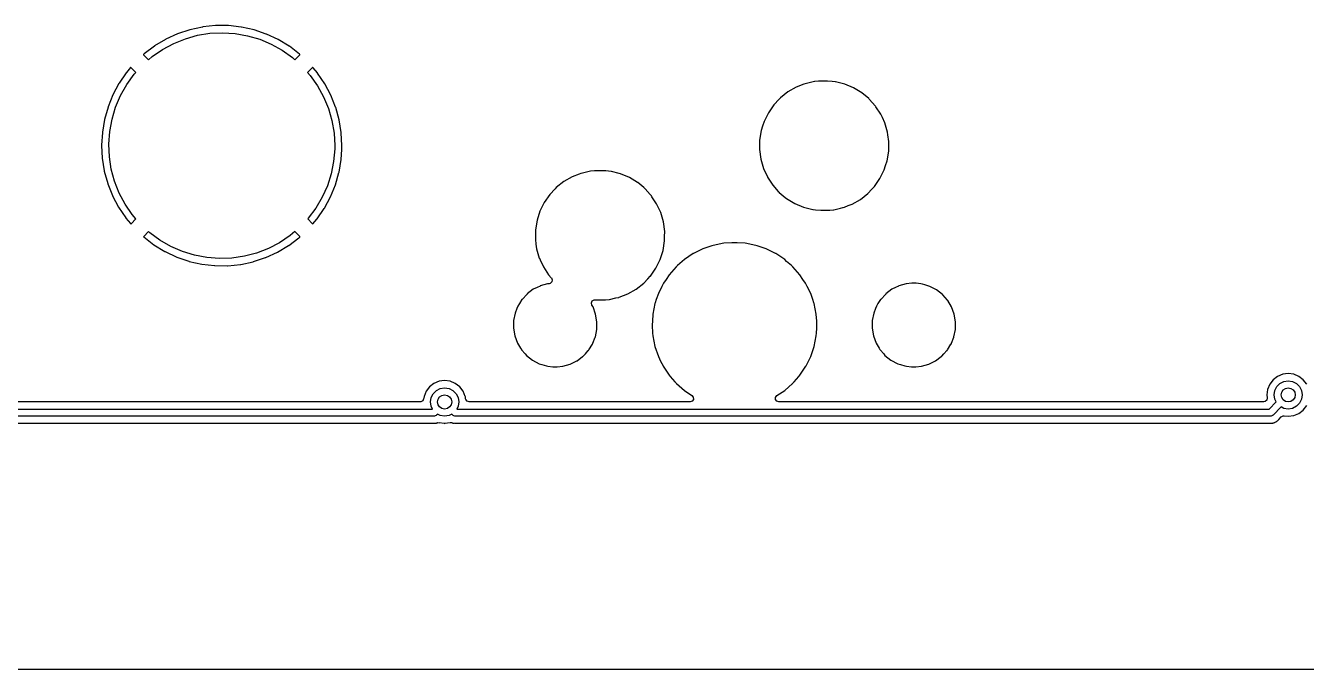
# Model space of a CAD drawing. Extents: x 0.6 to 14.8, y -5.2 to -0.6.
# Drawn here: x 12.655 to 14.084, y -4.564 to -3.846 of the extents above; entities that cross this region are included whole.
import ezdxf

# ---------------------------------------------------------------- set-up
doc = ezdxf.new("R2010")
doc.units = 0
doc.header["$MEASUREMENT"] = 0
doc.layers.add('BLACK', color=7, linetype='CONTINUOUS')

msp = doc.modelspace()

# ---------------------------------------------------------------- linework, layer by layer
at = {"layer": 'BLACK', "linetype": 'CONTINUOUS'}
for p, q in [((12.8246, -3.85532), (12.8116, -3.86129)), ((12.8248, -3.85525), (12.8246, -3.85532)), ((12.8383, -3.85071), (12.8248, -3.85525)), ((12.8334, -3.86066), (12.847, -3.85688)), ((12.8385, -3.85066), (12.8383, -3.85071)), ((12.8525, -3.84761), (12.8385, -3.85066)), ((12.847, -3.85688), (12.8608, -3.85463)), ((12.8527, -3.84758), (12.8525, -3.84761)), ((12.8669, -3.84606), (12.8527, -3.84758)), ((12.8608, -3.85463), (12.8749, -3.85394)), ((12.8671, -3.84605), (12.8669, -3.84606)), ((12.8814, -3.84608), (12.8671, -3.84605)), ((12.8749, -3.85394), (12.8889, -3.85482)), ((12.8816, -3.84609), (12.8814, -3.84608)), ((12.8958, -3.84765), (12.8816, -3.84609)), ((12.8889, -3.85482), (12.9028, -3.85727)), ((12.896, -3.84769), (12.8958, -3.84765)), ((12.91, -3.85078), (12.896, -3.84769)), ((12.9028, -3.85727), (12.9163, -3.86124)), ((12.9102, -3.85084), (12.91, -3.85078)), ((12.9237, -3.85542), (12.9102, -3.85084)), ((12.9239, -3.8555), (12.9237, -3.85542)), ((12.9369, -3.86151), (12.9239, -3.8555)), ((12.799, -3.86885), (12.7876, -3.87747)), ((12.7991, -3.86873), (12.799, -3.86885)), ((12.8114, -3.86139), (12.7991, -3.86873)), ((12.808, -3.87262), (12.8204, -3.86593)), ((12.8116, -3.86129), (12.8114, -3.86139)), ((12.8204, -3.86593), (12.8334, -3.86066)), ((12.9163, -3.86124), (12.9292, -3.86669)), ((12.9292, -3.86669), (12.9415, -3.87355)), ((12.937, -3.86161), (12.9369, -3.86151)), ((12.9493, -3.86899), (12.937, -3.86161)), ((12.9494, -3.86911), (12.9493, -3.86899)), ((12.9608, -3.87777), (12.9494, -3.86911)), ((12.7871, -3.87794), (12.7868, -3.8784)), ((12.7868, -3.8784), (12.7868, -3.87858)), ((12.7868, -3.87858), (12.7868, -3.8786)), ((12.7868, -3.8786), (12.7924, -3.88418)), ((12.7874, -3.8776), (12.7871, -3.87794)), ((12.7876, -3.87747), (12.7874, -3.8776)), ((12.7924, -3.88418), (12.7965, -3.88064)), ((12.7965, -3.88064), (12.808, -3.87262)), ((12.9415, -3.87355), (12.953, -3.88174)), ((12.953, -3.88174), (12.9556, -3.88415)), ((12.9556, -3.88415), (12.961, -3.87879)), ((12.961, -3.87791), (12.9608, -3.87777)), ((12.9612, -3.87812), (12.961, -3.87791)), ((12.961, -3.87879), (12.9612, -3.87832)), ((12.9612, -3.87814), (12.9612, -3.87812)), ((12.9612, -3.87832), (12.9612, -3.87814)), ((12.7675, -3.89859), (12.7594, -3.91039)), ((12.7676, -3.89842), (12.7675, -3.89859)), ((12.7723, -3.8929), (12.7676, -3.89842)), ((12.7724, -3.89282), (12.7723, -3.8929)), ((12.7725, -3.8928), (12.7724, -3.89282)), ((12.773, -3.89304), (12.7725, -3.8928)), ((12.7782, -3.89828), (12.773, -3.89304)), ((12.7764, -3.9003), (12.7782, -3.89828)), ((12.9752, -3.89288), (12.9698, -3.89831)), ((12.9698, -3.89831), (12.9727, -3.90167)), ((12.9753, -3.89281), (12.9752, -3.89288)), ((12.9754, -3.8928), (12.9753, -3.89281)), ((12.9759, -3.89307), (12.9754, -3.8928)), ((12.9807, -3.89879), (12.9759, -3.89307)), ((12.9809, -3.89896), (12.9807, -3.89879)), ((12.9889, -3.91079), (12.9809, -3.89896)), ((12.7593, -3.91057), (12.7526, -3.92317)), ((12.7594, -3.91039), (12.7593, -3.91057)), ((12.7612, -3.9239), (12.7681, -3.91167)), ((12.7681, -3.91167), (12.7764, -3.9003)), ((12.9727, -3.90167), (12.9809, -3.91316)), ((12.9809, -3.91316), (12.9876, -3.92549)), ((12.989, -3.91097), (12.9889, -3.91079)), ((12.9957, -3.9236), (12.989, -3.91097)), ((13.5234, -3.91135), (13.5148, -3.91469)), ((13.5247, -3.91086), (13.5234, -3.91135)), ((13.5248, -3.91081), (13.5247, -3.91086)), ((13.5247, -3.91086), (13.5247, -3.91086)), ((13.5353, -3.90845), (13.5248, -3.91081)), ((13.5354, -3.90844), (13.5353, -3.90845)), ((13.5396, -3.90812), (13.5354, -3.90844)), ((13.5354, -3.90844), (13.5354, -3.90844)), ((13.5432, -3.90785), (13.5396, -3.90812)), ((13.5496, -3.90785), (13.5432, -3.90785)), ((13.5547, -3.90837), (13.5496, -3.90785)), ((13.5583, -3.90874), (13.5547, -3.90837)), ((13.5585, -3.90875), (13.5583, -3.90874)), ((13.5583, -3.90874), (13.5583, -3.90874)), ((13.5689, -3.91139), (13.5585, -3.90875)), ((13.5787, -3.91553), (13.5689, -3.91139)), ((12.7525, -3.92336), (12.7472, -3.93662)), ((12.7526, -3.92317), (12.7525, -3.92336)), ((12.7556, -3.93683), (12.7612, -3.9239)), ((12.9876, -3.92549), (12.993, -3.93849)), ((12.9957, -3.92379), (12.9957, -3.9236)), ((13.001, -3.93706), (12.9957, -3.92379)), ((13.4959, -3.92794), (13.4899, -3.93434)), ((13.4971, -3.92664), (13.4959, -3.92794)), ((13.5055, -3.92001), (13.4971, -3.92664)), ((13.5148, -3.91469), (13.5055, -3.92001)), ((13.5879, -3.92109), (13.5787, -3.91553)), ((13.588, -3.92118), (13.5879, -3.92109)), ((13.5956, -3.92748), (13.588, -3.92118)), ((13.5961, -3.92794), (13.5956, -3.92748)), ((13.5962, -3.92804), (13.5961, -3.92794)), ((13.6031, -3.93573), (13.5962, -3.92804)), ((13.5962, -3.92804), (13.5962, -3.92804)), ((12.7471, -3.93682), (12.7432, -3.95058)), ((12.7472, -3.93662), (12.7471, -3.93682)), ((12.7516, -3.9503), (12.7556, -3.93683)), ((12.993, -3.93849), (12.9969, -3.95201)), ((13.0011, -3.93727), (13.001, -3.93706)), ((13.0049, -3.95103), (13.0011, -3.93727)), ((13.4898, -3.93444), (13.4837, -3.94324)), ((13.4899, -3.93434), (13.4898, -3.93444)), ((13.4899, -3.93434), (13.4899, -3.93434)), ((13.6033, -3.93593), (13.6031, -3.93573)), ((13.6033, -3.93605), (13.6033, -3.93593)), ((13.6037, -3.93662), (13.6033, -3.93605)), ((13.6033, -3.93605), (13.6033, -3.93605)), ((13.6091, -3.94488), (13.6037, -3.93662)), ((12.7432, -3.95078), (12.7408, -3.96487)), ((12.7432, -3.95058), (12.7432, -3.95078)), ((12.749, -3.96413), (12.7516, -3.9503)), ((12.9969, -3.95201), (12.9992, -3.96588)), ((13.005, -3.95124), (13.0049, -3.95103)), ((13.0073, -3.96534), (13.005, -3.95124)), ((13.4789, -3.95299), (13.4772, -3.95815)), ((13.4837, -3.94324), (13.4789, -3.95285)), ((13.4789, -3.95285), (13.4789, -3.95299)), ((13.6109, -3.94861), (13.6091, -3.94488)), ((13.6135, -3.95429), (13.6109, -3.94861)), ((13.6136, -3.95461), (13.6135, -3.95429)), ((13.6166, -3.9649), (13.6136, -3.95461)), ((12.7408, -3.96508), (12.74, -3.97935)), ((12.7408, -3.96487), (12.7408, -3.96508)), ((12.748, -3.97816), (12.749, -3.96413)), ((12.9992, -3.96588), (13, -3.97992)), ((13.0073, -3.96555), (13.0073, -3.96534)), ((13.0081, -3.97987), (13.0073, -3.96555)), ((13.4757, -3.96305), (13.4739, -3.97362)), ((13.4772, -3.95815), (13.4757, -3.96305)), ((13.617, -3.96777), (13.6166, -3.9649)), ((13.618, -3.97532), (13.617, -3.96777)), ((12.74, -3.97935), (12.74, -3.97956)), ((12.74, -3.97956), (12.7407, -3.99383)), ((12.7486, -3.99222), (12.748, -3.97816)), ((13, -3.98344), (12.9988, -3.99745)), ((13, -3.97992), (13, -3.98344)), ((13.0072, -3.99522), (13.0079, -3.98433)), ((13.0079, -3.98433), (13.0081, -3.98091)), ((13.0081, -3.97998), (13.0081, -3.97987)), ((13.0081, -3.9808), (13.0081, -3.97998)), ((13.0081, -3.98091), (13.0081, -3.9808)), ((13.4739, -3.97362), (13.4738, -3.98433)), ((13.4738, -3.98433), (13.4752, -3.99495)), ((13.6179, -3.98622), (13.618, -3.98433)), ((13.6181, -3.97551), (13.618, -3.97532)), ((13.618, -3.98433), (13.6181, -3.97551)), ((12.7407, -3.99383), (12.7407, -3.99404)), ((12.7407, -3.99404), (12.743, -4.00815)), ((12.7508, -4.00611), (12.7486, -3.99222)), ((12.9988, -3.99745), (12.996, -4.01125)), ((13.0048, -4.00952), (13.0072, -3.99543)), ((13.0072, -3.99543), (13.0072, -3.99522)), ((13.4752, -3.99495), (13.4782, -4.00523)), ((13.6145, -4.0021), (13.6162, -3.99693)), ((13.6162, -3.99679), (13.6179, -3.98622)), ((13.6162, -3.99693), (13.6162, -3.99679)), ((12.743, -4.00815), (12.743, -4.00835)), ((12.743, -4.00835), (12.7468, -4.02213)), ((12.7545, -4.01969), (12.7508, -4.00611)), ((12.996, -4.01125), (12.9918, -4.02466)), ((13.0008, -4.02346), (13.0047, -4.00972)), ((13.0047, -4.00972), (13.0048, -4.00952)), ((13.2727, -4.01161), (13.2648, -4.01469)), ((13.2747, -4.01086), (13.2727, -4.01161)), ((13.2748, -4.01081), (13.2747, -4.01086)), ((13.2747, -4.01086), (13.2747, -4.01086)), ((13.2853, -4.00845), (13.2748, -4.01081)), ((13.2854, -4.00844), (13.2853, -4.00845)), ((13.2896, -4.00812), (13.2854, -4.00844)), ((13.2854, -4.00844), (13.2854, -4.00844)), ((13.2932, -4.00785), (13.2896, -4.00812)), ((13.2996, -4.00785), (13.2932, -4.00785)), ((13.3025, -4.00815), (13.2996, -4.00785)), ((13.3083, -4.00874), (13.3025, -4.00815)), ((13.3085, -4.00875), (13.3083, -4.00874)), ((13.3083, -4.00874), (13.3083, -4.00874)), ((13.3086, -4.00879), (13.3085, -4.00875)), ((13.3171, -4.01093), (13.3086, -4.00879)), ((13.3086, -4.00879), (13.3086, -4.00879)), ((13.3189, -4.01139), (13.3171, -4.01093)), ((13.3287, -4.01553), (13.3189, -4.01139)), ((13.4782, -4.00523), (13.4783, -4.00536)), ((13.4783, -4.00536), (13.4783, -4.00536)), ((13.4783, -4.00536), (13.4826, -4.01476)), ((13.6082, -4.0166), (13.6129, -4.00699)), ((13.6129, -4.00699), (13.6145, -4.0021)), ((12.7468, -4.02213), (12.7469, -4.02233)), ((12.7469, -4.02233), (12.7521, -4.03563)), ((12.7597, -4.03277), (12.7545, -4.01969)), ((12.9918, -4.02466), (12.9861, -4.03751)), ((12.9954, -4.0369), (13.0007, -4.02366)), ((13.0007, -4.02366), (13.0008, -4.02346)), ((13.2459, -4.02794), (13.2399, -4.03434)), ((13.2471, -4.02664), (13.2459, -4.02794)), ((13.2555, -4.02001), (13.2471, -4.02664)), ((13.2648, -4.01469), (13.2555, -4.02001)), ((13.3379, -4.02109), (13.3287, -4.01553)), ((13.338, -4.02118), (13.3379, -4.02109)), ((13.3447, -4.02674), (13.338, -4.02118)), ((13.3461, -4.02794), (13.3447, -4.02674)), ((13.3462, -4.02804), (13.3461, -4.02794)), ((13.352, -4.03456), (13.3462, -4.02804)), ((13.3462, -4.02804), (13.3462, -4.02804)), ((13.4826, -4.01476), (13.4827, -4.01496)), ((13.4827, -4.01496), (13.4886, -4.02392)), ((13.4886, -4.02392), (13.4887, -4.02402)), ((13.4887, -4.02402), (13.4887, -4.02402)), ((13.4887, -4.02402), (13.4948, -4.03091)), ((13.5948, -4.0332), (13.5992, -4.0285)), ((13.5992, -4.0285), (13.602, -4.02551)), ((13.602, -4.02551), (13.6021, -4.0254)), ((13.602, -4.02551), (13.602, -4.02551)), ((13.6021, -4.0254), (13.6082, -4.0166)), ((12.7521, -4.03563), (12.7522, -4.03582)), ((12.7522, -4.03582), (12.7588, -4.04847)), ((12.7663, -4.04518), (12.7597, -4.03277)), ((12.9861, -4.03751), (12.979, -4.04964)), ((12.9885, -4.04967), (12.9953, -4.03709)), ((12.9953, -4.03709), (12.9954, -4.0369)), ((13.2398, -4.03444), (13.2337, -4.04324)), ((13.2399, -4.03434), (13.2398, -4.03444)), ((13.2399, -4.03434), (13.2399, -4.03434)), ((13.3533, -4.03593), (13.352, -4.03456)), ((13.3533, -4.03605), (13.3533, -4.03593)), ((13.3539, -4.0369), (13.3533, -4.03605)), ((13.3533, -4.03605), (13.3533, -4.03605)), ((13.3591, -4.04488), (13.3539, -4.0369)), ((13.4948, -4.03091), (13.4957, -4.03191)), ((13.4957, -4.03191), (13.4958, -4.032)), ((13.4958, -4.032), (13.4958, -4.032)), ((13.4958, -4.032), (13.5026, -4.03763)), ((13.5026, -4.03763), (13.504, -4.03876)), ((13.504, -4.03876), (13.5131, -4.04431)), ((13.577, -4.04515), (13.5863, -4.03983)), ((13.5863, -4.03983), (13.5948, -4.0332)), ((12.7588, -4.04847), (12.7589, -4.04865)), ((12.7589, -4.04865), (12.7669, -4.06051)), ((12.7742, -4.05679), (12.7663, -4.04518)), ((12.7783, -4.06152), (12.7742, -4.05679)), ((12.979, -4.04964), (12.9705, -4.0609)), ((12.9803, -4.06163), (12.9884, -4.04985)), ((12.9884, -4.04985), (12.9885, -4.04967)), ((13.2289, -4.05285), (13.2257, -4.06305)), ((13.2337, -4.04324), (13.2289, -4.05285)), ((13.3608, -4.04847), (13.3591, -4.04488)), ((13.3629, -4.05299), (13.3608, -4.04847)), ((13.3636, -4.05461), (13.3629, -4.05299)), ((13.3666, -4.0649), (13.3636, -4.05461)), ((13.5131, -4.04431), (13.523, -4.04846)), ((13.523, -4.04846), (13.5334, -4.05109)), ((13.5334, -4.05109), (13.5335, -4.05111)), ((13.5335, -4.05111), (13.5335, -4.05111)), ((13.5335, -4.05111), (13.5361, -4.05136)), ((13.5361, -4.05136), (13.5423, -4.05199)), ((13.5423, -4.05199), (13.5487, -4.05199)), ((13.5487, -4.05199), (13.5522, -4.05172)), ((13.5522, -4.05172), (13.5565, -4.05141)), ((13.5565, -4.05141), (13.5566, -4.0514)), ((13.5565, -4.05141), (13.5565, -4.05141)), ((13.5566, -4.0514), (13.5642, -4.04967)), ((13.5642, -4.04967), (13.5669, -4.04906)), ((13.5669, -4.04906), (13.5671, -4.04903)), ((13.5671, -4.04903), (13.5685, -4.04849)), ((13.5685, -4.04849), (13.5728, -4.04681)), ((13.5728, -4.04681), (13.577, -4.04515)), ((12.7669, -4.06051), (12.767, -4.06068)), ((12.767, -4.06068), (12.7722, -4.06677)), ((12.7722, -4.06677), (12.7726, -4.06705)), ((12.7726, -4.06705), (12.7727, -4.06704)), ((12.7727, -4.06704), (12.7728, -4.06697)), ((12.7728, -4.06697), (12.7783, -4.06152)), ((12.9705, -4.0609), (12.9699, -4.06162)), ((12.9699, -4.06162), (12.975, -4.0668)), ((12.975, -4.0668), (12.9755, -4.06704)), ((12.9755, -4.06704), (12.9756, -4.06702)), ((12.9756, -4.06702), (12.9757, -4.06695)), ((12.9757, -4.06695), (12.9802, -4.06179)), ((12.9802, -4.06179), (12.9803, -4.06163)), ((13.2257, -4.06305), (13.2239, -4.07362)), ((13.3681, -4.07551), (13.3666, -4.0649)), ((12.787, -4.08107), (12.7868, -4.08154)), ((12.7868, -4.08154), (12.7868, -4.08171)), ((12.7868, -4.08171), (12.7869, -4.08177)), ((12.7869, -4.08177), (12.7982, -4.09047)), ((12.7923, -4.07573), (12.787, -4.08107)), ((12.7937, -4.07699), (12.7923, -4.07573)), ((12.805, -4.08534), (12.7937, -4.07699)), ((12.8172, -4.09237), (12.805, -4.08534)), ((12.9502, -4.08027), (12.9385, -4.08814)), ((12.9487, -4.09126), (12.9601, -4.08268)), ((12.9556, -4.07566), (12.9502, -4.08027)), ((12.9612, -4.08122), (12.9556, -4.07566)), ((12.9601, -4.08268), (12.9603, -4.08254)), ((12.9603, -4.08254), (12.961, -4.08188)), ((12.961, -4.08188), (12.9612, -4.08142)), ((12.9612, -4.08125), (12.9612, -4.08122)), ((12.9612, -4.08142), (12.9612, -4.08125)), ((13.2239, -4.07362), (13.2238, -4.08433)), ((13.2238, -4.08433), (13.2238, -4.08448)), ((13.2238, -4.08448), (13.2238, -4.08448)), ((13.2238, -4.08448), (13.2245, -4.08964)), ((13.3679, -4.08622), (13.368, -4.08107)), ((13.368, -4.08107), (13.3681, -4.07565)), ((13.3681, -4.07565), (13.3681, -4.07551)), ((12.7982, -4.09047), (12.7984, -4.09059)), ((12.7984, -4.09059), (12.8106, -4.09801)), ((12.8106, -4.09801), (12.8108, -4.09811)), ((12.8108, -4.09811), (12.8237, -4.10417)), ((12.8301, -4.098), (12.8172, -4.09237)), ((12.8435, -4.10216), (12.8301, -4.098)), ((12.9129, -4.09974), (12.8993, -4.10333)), ((12.9261, -4.09465), (12.9129, -4.09974)), ((12.923, -4.10469), (12.936, -4.09876)), ((12.9385, -4.08814), (12.9261, -4.09465)), ((12.936, -4.09876), (12.9362, -4.09867)), ((12.9362, -4.09867), (12.9485, -4.09137)), ((12.9485, -4.09137), (12.9487, -4.09126)), ((13.2245, -4.08964), (13.2252, -4.09495)), ((13.2252, -4.09495), (13.2282, -4.10523)), ((13.3637, -4.10469), (13.3662, -4.09693)), ((13.3662, -4.09679), (13.3679, -4.08622)), ((13.3662, -4.09693), (13.3662, -4.09679)), ((13.4001, -4.10023), (13.4, -4.10029)), ((13.4078, -4.09644), (13.4001, -4.10023)), ((13.4001, -4.10023), (13.4001, -4.10023)), ((13.4107, -4.09497), (13.4078, -4.09644)), ((13.4207, -4.09161), (13.4107, -4.09497)), ((13.422, -4.09115), (13.4207, -4.09161)), ((13.4221, -4.09111), (13.422, -4.09115)), ((13.422, -4.09115), (13.422, -4.09115)), ((13.4339, -4.08876), (13.4221, -4.09111)), ((13.4341, -4.08875), (13.4339, -4.08876)), ((13.4429, -4.08817), (13.4341, -4.08875)), ((13.4341, -4.08875), (13.4341, -4.08875)), ((13.4489, -4.08817), (13.4429, -4.08817)), ((13.4429, -4.08817), (13.4429, -4.08817)), ((13.4429, -4.08817), (13.4429, -4.08817)), ((13.449, -4.08817), (13.4489, -4.08817)), ((13.4578, -4.08875), (13.449, -4.08817)), ((13.449, -4.08817), (13.449, -4.08817)), ((13.4579, -4.08876), (13.4578, -4.08875)), ((13.4578, -4.08875), (13.4578, -4.08875)), ((13.4697, -4.09111), (13.4579, -4.08876)), ((13.4699, -4.09115), (13.4697, -4.09111)), ((13.4712, -4.09161), (13.4699, -4.09115)), ((13.4699, -4.09115), (13.4699, -4.09115)), ((13.4811, -4.09497), (13.4712, -4.09161)), ((13.4841, -4.09644), (13.4811, -4.09497)), ((13.4918, -4.10023), (13.4841, -4.09644)), ((13.4919, -4.10029), (13.4918, -4.10023)), ((13.4918, -4.10023), (13.4918, -4.10023)), ((12.8237, -4.10417), (12.8239, -4.10425)), ((12.8239, -4.10425), (12.8374, -4.10888)), ((12.8374, -4.10888), (12.8376, -4.10893)), ((12.8376, -4.10893), (12.8516, -4.11208)), ((12.8574, -4.1048), (12.8435, -4.10216)), ((12.8516, -4.11208), (12.8518, -4.11211)), ((12.8518, -4.11211), (12.866, -4.11373)), ((12.8714, -4.10588), (12.8574, -4.1048)), ((12.866, -4.11373), (12.8662, -4.11374)), ((12.8662, -4.11374), (12.8805, -4.11382)), ((12.8854, -4.10539), (12.8714, -4.10588)), ((12.8805, -4.11382), (12.8807, -4.11381)), ((12.8807, -4.11381), (12.8949, -4.11234)), ((12.8993, -4.10333), (12.8854, -4.10539)), ((12.8949, -4.11234), (12.8951, -4.1123)), ((12.8951, -4.1123), (12.9091, -4.10931)), ((12.9091, -4.10931), (12.9093, -4.10925)), ((12.9093, -4.10925), (12.9228, -4.10477)), ((12.9228, -4.10477), (12.923, -4.10469)), ((13.2282, -4.10523), (13.2283, -4.10536)), ((13.2283, -4.10536), (13.2283, -4.10536)), ((13.2283, -4.10536), (13.2291, -4.10712)), ((13.2291, -4.10712), (13.2327, -4.11496)), ((13.3582, -4.1166), (13.3629, -4.10699)), ((13.3629, -4.10699), (13.3637, -4.10469)), ((13.3822, -4.11374), (13.3809, -4.1149)), ((13.3877, -4.10893), (13.3822, -4.11374)), ((13.39, -4.10697), (13.3877, -4.10893)), ((13.4, -4.10029), (13.39, -4.10697)), ((13.5019, -4.10697), (13.4919, -4.10029)), ((13.5041, -4.10893), (13.5019, -4.10697)), ((13.5096, -4.11374), (13.5041, -4.10893)), ((13.511, -4.1149), (13.5096, -4.11374)), ((13.2327, -4.11496), (13.2386, -4.12392)), ((13.2386, -4.12392), (13.2416, -4.12723)), ((13.2416, -4.12723), (13.2417, -4.12739)), ((13.2417, -4.12739), (13.2427, -4.1296)), ((13.3448, -4.1332), (13.3493, -4.12835)), ((13.3493, -4.12835), (13.352, -4.12551)), ((13.352, -4.12551), (13.3521, -4.1254)), ((13.352, -4.12551), (13.352, -4.12551)), ((13.3521, -4.1254), (13.3582, -4.1166)), ((13.373, -4.12395), (13.3696, -4.12902)), ((13.3809, -4.1149), (13.373, -4.12395)), ((13.5189, -4.12395), (13.511, -4.1149)), ((13.5223, -4.12902), (13.5189, -4.12395)), ((13.2215, -4.14012), (13.2147, -4.14523)), ((13.2257, -4.13807), (13.2215, -4.14012)), ((13.229, -4.13643), (13.2257, -4.13807)), ((13.2292, -4.13635), (13.229, -4.13643)), ((13.229, -4.13643), (13.229, -4.13643)), ((13.2374, -4.13403), (13.2292, -4.13635)), ((13.2383, -4.13395), (13.2374, -4.13403)), ((13.2392, -4.13387), (13.2383, -4.13395)), ((13.2404, -4.13356), (13.2392, -4.13387)), ((13.2422, -4.13195), (13.2404, -4.13356)), ((13.2427, -4.1296), (13.2422, -4.13195)), ((13.327, -4.14515), (13.3363, -4.13983)), ((13.3363, -4.13983), (13.3448, -4.1332)), ((13.3649, -4.1368), (13.361, -4.14473)), ((13.3662, -4.13406), (13.3649, -4.1368)), ((13.3663, -4.13395), (13.3662, -4.13406)), ((13.3662, -4.13406), (13.3662, -4.13406)), ((13.3668, -4.1332), (13.3663, -4.13395)), ((13.3696, -4.12902), (13.3668, -4.1332)), ((13.5251, -4.1332), (13.5223, -4.12902)), ((13.5256, -4.13395), (13.5251, -4.1332)), ((13.5256, -4.13406), (13.5256, -4.13395)), ((13.527, -4.1368), (13.5256, -4.13406)), ((13.5256, -4.13406), (13.5256, -4.13406)), ((13.5309, -4.14473), (13.527, -4.1368)), ((13.6215, -4.14012), (13.6147, -4.14523)), ((13.6257, -4.13807), (13.6215, -4.14012)), ((13.629, -4.13643), (13.6257, -4.13807)), ((13.6292, -4.13635), (13.629, -4.13643)), ((13.629, -4.13643), (13.629, -4.13643)), ((13.6374, -4.13403), (13.6292, -4.13635)), ((13.6438, -4.13344), (13.6374, -4.13403)), ((13.6487, -4.13344), (13.6438, -4.13344)), ((13.6536, -4.13403), (13.6487, -4.13344)), ((13.6555, -4.13424), (13.6536, -4.13403)), ((13.6556, -4.13427), (13.6555, -4.13424)), ((13.6555, -4.13424), (13.6555, -4.13424)), ((13.6558, -4.13432), (13.6556, -4.13427)), ((13.6582, -4.13507), (13.6558, -4.13432)), ((13.6558, -4.13432), (13.6558, -4.13432)), ((13.6638, -4.1368), (13.6582, -4.13507)), ((13.6714, -4.14078), (13.6638, -4.1368)), ((13.6781, -4.14606), (13.6714, -4.14078)), ((13.206, -4.15612), (13.2043, -4.15873)), ((13.2088, -4.15166), (13.206, -4.15612)), ((13.2089, -4.15151), (13.2088, -4.15166)), ((13.2088, -4.15166), (13.2088, -4.15166)), ((13.209, -4.15136), (13.2089, -4.15151)), ((13.2146, -4.14537), (13.209, -4.15136)), ((13.2147, -4.14523), (13.2146, -4.14537)), ((13.2863, -4.15533), (13.2872, -4.15312)), ((13.2868, -4.15768), (13.2863, -4.15533)), ((13.2872, -4.15312), (13.2893, -4.15189)), ((13.2893, -4.15189), (13.2905, -4.15181)), ((13.2905, -4.15181), (13.2923, -4.15199)), ((13.2923, -4.15199), (13.2987, -4.15199)), ((13.2987, -4.15199), (13.3022, -4.15172)), ((13.3022, -4.15172), (13.3065, -4.15141)), ((13.3065, -4.15141), (13.3066, -4.1514)), ((13.3065, -4.15141), (13.3065, -4.15141)), ((13.3066, -4.1514), (13.3137, -4.14978)), ((13.3137, -4.14978), (13.3169, -4.14906)), ((13.3169, -4.14906), (13.3171, -4.14903)), ((13.3171, -4.14903), (13.327, -4.14515)), ((13.3571, -4.15612), (13.3548, -4.16792)), ((13.3574, -4.15533), (13.3571, -4.15612)), ((13.3586, -4.15166), (13.3574, -4.15533)), ((13.361, -4.14473), (13.3586, -4.15166)), ((13.5332, -4.15166), (13.5309, -4.14473)), ((13.5345, -4.15533), (13.5332, -4.15166)), ((13.5348, -4.15612), (13.5345, -4.15533)), ((13.5371, -4.16792), (13.5348, -4.15612)), ((13.606, -4.15612), (13.6043, -4.15873)), ((13.6088, -4.15166), (13.606, -4.15612)), ((13.6089, -4.15151), (13.6088, -4.15166)), ((13.6088, -4.15166), (13.6088, -4.15166)), ((13.609, -4.15136), (13.6089, -4.15151)), ((13.6146, -4.14537), (13.609, -4.15136)), ((13.6147, -4.14523), (13.6146, -4.14537)), ((13.6782, -4.1462), (13.6781, -4.14606)), ((13.6836, -4.15235), (13.6782, -4.1462)), ((13.6837, -4.15249), (13.6836, -4.15235)), ((13.6836, -4.15235), (13.6836, -4.15235)), ((13.6838, -4.15264), (13.6837, -4.15249)), ((13.688, -4.15967), (13.6838, -4.15264)), ((13.6838, -4.15264), (13.6838, -4.15264)), ((13.2012, -4.16666), (13.1995, -4.17504)), ((13.2032, -4.16165), (13.2012, -4.16666)), ((13.2043, -4.1589), (13.2032, -4.16165)), ((13.2043, -4.15873), (13.2043, -4.1589)), ((13.2043, -4.1589), (13.2043, -4.1589)), ((13.2881, -4.15983), (13.2868, -4.15768)), ((13.291, -4.16784), (13.2881, -4.15983)), ((13.2925, -4.17626), (13.291, -4.16784)), ((13.3548, -4.16805), (13.3543, -4.17522)), ((13.3548, -4.16792), (13.3548, -4.16805)), ((13.3548, -4.16805), (13.3548, -4.16805)), ((13.5371, -4.16805), (13.5371, -4.16792)), ((13.5376, -4.17522), (13.5371, -4.16805)), ((13.5371, -4.16805), (13.5371, -4.16805)), ((13.6012, -4.16666), (13.5995, -4.17504)), ((13.6032, -4.16165), (13.6012, -4.16666)), ((13.6043, -4.1589), (13.6032, -4.16165)), ((13.6043, -4.15873), (13.6043, -4.1589)), ((13.6043, -4.1589), (13.6043, -4.1589)), ((13.6881, -4.15983), (13.688, -4.15967)), ((13.688, -4.15967), (13.688, -4.15967)), ((13.691, -4.16784), (13.6881, -4.15983)), ((13.6925, -4.17626), (13.691, -4.16784)), ((13.1995, -4.17644), (13.1994, -4.18074)), ((13.1994, -4.18074), (13.1994, -4.18358)), ((13.1994, -4.18358), (13.2008, -4.192)), ((13.1995, -4.17504), (13.1995, -4.17644)), ((13.2907, -4.19318), (13.2924, -4.1848)), ((13.2924, -4.1848), (13.2925, -4.17626)), ((13.3543, -4.17522), (13.354, -4.17992)), ((13.354, -4.17992), (13.354, -4.18005)), ((13.354, -4.18005), (13.3546, -4.18891)), ((13.5373, -4.18891), (13.5376, -4.18358)), ((13.5379, -4.17992), (13.5376, -4.17522)), ((13.5376, -4.18358), (13.5379, -4.18005)), ((13.5379, -4.18005), (13.5379, -4.17992)), ((13.5995, -4.17644), (13.5994, -4.18074)), ((13.5994, -4.18074), (13.5994, -4.18358)), ((13.5994, -4.18358), (13.6008, -4.192)), ((13.5995, -4.17504), (13.5995, -4.17644)), ((13.6907, -4.19318), (13.6924, -4.1848)), ((13.6924, -4.18358), (13.6925, -4.17626)), ((13.6924, -4.1848), (13.6924, -4.18358)), ((13.2008, -4.192), (13.2038, -4.20002)), ((13.2038, -4.20002), (13.2039, -4.20017)), ((13.2039, -4.20017), (13.2039, -4.20017)), ((13.2039, -4.20017), (13.2073, -4.20585)), ((13.2875, -4.20111), (13.2879, -4.20017)), ((13.2879, -4.20017), (13.2906, -4.19334)), ((13.2906, -4.19334), (13.2907, -4.19318)), ((13.3546, -4.18891), (13.3548, -4.19192)), ((13.3548, -4.19192), (13.3571, -4.20372)), ((13.5348, -4.20372), (13.5371, -4.19192)), ((13.5371, -4.19192), (13.5373, -4.18891)), ((13.6008, -4.192), (13.6038, -4.20002)), ((13.6038, -4.20002), (13.6039, -4.20017)), ((13.6039, -4.20017), (13.6039, -4.20017)), ((13.6039, -4.20017), (13.6073, -4.20585)), ((13.6875, -4.20111), (13.6879, -4.20017)), ((13.6879, -4.20017), (13.6906, -4.19334)), ((13.6906, -4.19334), (13.6907, -4.19318)), ((13.2073, -4.20585), (13.2082, -4.20736)), ((13.2082, -4.20736), (13.2083, -4.20749)), ((13.2083, -4.20749), (13.2083, -4.20749)), ((13.2083, -4.20749), (13.2124, -4.21217)), ((13.2124, -4.21217), (13.2138, -4.21378)), ((13.2138, -4.21378), (13.2205, -4.21907)), ((13.2772, -4.21461), (13.2796, -4.21198)), ((13.2796, -4.21198), (13.2828, -4.20847)), ((13.2828, -4.20847), (13.283, -4.20834)), ((13.2828, -4.20847), (13.2828, -4.20847)), ((13.283, -4.20834), (13.2835, -4.20749)), ((13.2835, -4.20749), (13.2874, -4.20126)), ((13.2874, -4.20126), (13.2875, -4.20111)), ((13.3571, -4.20372), (13.3572, -4.20384)), ((13.3572, -4.20384), (13.3572, -4.20384)), ((13.3572, -4.20384), (13.3572, -4.20391)), ((13.3572, -4.20391), (13.361, -4.21511)), ((13.5309, -4.21511), (13.5347, -4.20391)), ((13.5347, -4.20384), (13.5348, -4.20372)), ((13.5347, -4.20391), (13.5347, -4.20384)), ((13.5347, -4.20384), (13.5347, -4.20384)), ((13.6073, -4.20585), (13.6082, -4.20736)), ((13.6082, -4.20736), (13.6083, -4.20749)), ((13.6083, -4.20749), (13.6083, -4.20749)), ((13.6083, -4.20749), (13.6124, -4.21217)), ((13.6124, -4.21217), (13.6138, -4.21378)), ((13.6138, -4.21378), (13.6205, -4.21907)), ((13.6772, -4.21461), (13.6796, -4.21198)), ((13.6796, -4.21198), (13.6828, -4.20847)), ((13.6828, -4.20847), (13.683, -4.20834)), ((13.6828, -4.20847), (13.6828, -4.20847)), ((13.683, -4.20834), (13.6835, -4.20749)), ((13.6835, -4.20749), (13.6874, -4.20126)), ((13.6874, -4.20126), (13.6875, -4.20111)), ((13.2205, -4.21907), (13.2281, -4.22304)), ((13.2281, -4.22304), (13.2311, -4.22397)), ((13.2311, -4.22397), (13.2361, -4.22552)), ((13.2361, -4.22552), (13.2361, -4.22552)), ((13.2361, -4.22552), (13.2362, -4.22558)), ((13.2362, -4.22558), (13.2364, -4.2256)), ((13.2364, -4.2256), (13.2364, -4.2256)), ((13.2364, -4.2256), (13.2378, -4.22577)), ((13.2378, -4.22577), (13.2432, -4.2264)), ((13.2432, -4.2264), (13.2481, -4.2264)), ((13.2481, -4.2264), (13.2544, -4.22582)), ((13.2544, -4.22582), (13.2627, -4.2235)), ((13.2627, -4.2235), (13.2635, -4.2231)), ((13.2635, -4.2231), (13.2702, -4.2198)), ((13.2702, -4.2198), (13.2703, -4.21972)), ((13.2702, -4.2198), (13.2702, -4.2198)), ((13.2703, -4.21972), (13.2765, -4.21511)), ((13.2765, -4.21511), (13.277, -4.21471)), ((13.277, -4.21471), (13.2772, -4.21461)), ((13.277, -4.21471), (13.277, -4.21471)), ((13.361, -4.21511), (13.3635, -4.22025)), ((13.3635, -4.22025), (13.3662, -4.2256)), ((13.3662, -4.2256), (13.3663, -4.2259)), ((13.3663, -4.2259), (13.373, -4.2359)), ((13.5189, -4.2359), (13.5256, -4.2259)), ((13.5256, -4.2259), (13.5257, -4.2256)), ((13.5257, -4.2256), (13.5283, -4.22025)), ((13.5283, -4.22025), (13.5309, -4.21511)), ((13.6205, -4.21907), (13.6281, -4.22304)), ((13.6281, -4.22304), (13.6311, -4.22397)), ((13.6311, -4.22397), (13.6361, -4.22552)), ((13.6361, -4.22552), (13.6361, -4.22552)), ((13.6361, -4.22552), (13.6362, -4.22558)), ((13.6362, -4.22558), (13.6364, -4.2256)), ((13.6364, -4.2256), (13.6364, -4.2256)), ((13.6364, -4.2256), (13.6378, -4.22577)), ((13.6378, -4.22577), (13.6432, -4.2264)), ((13.6432, -4.2264), (13.6481, -4.2264)), ((13.6481, -4.2264), (13.6544, -4.22582)), ((13.6544, -4.22582), (13.6627, -4.2235)), ((13.6627, -4.2235), (13.6635, -4.2231)), ((13.6635, -4.2231), (13.6702, -4.2198)), ((13.6702, -4.2198), (13.6703, -4.21972)), ((13.6702, -4.2198), (13.6702, -4.2198)), ((13.6703, -4.21972), (13.6765, -4.21511)), ((13.6765, -4.21511), (13.677, -4.21471)), ((13.677, -4.21471), (13.6772, -4.21461)), ((13.677, -4.21471), (13.677, -4.21471)), ((13.1164, -4.24271), (13.1107, -4.2451)), ((13.1226, -4.2419), (13.1164, -4.24271)), ((13.1288, -4.24271), (13.1226, -4.2419)), ((13.1345, -4.2451), (13.1288, -4.24271)), ((13.373, -4.2359), (13.3743, -4.23734)), ((13.3743, -4.23734), (13.3795, -4.24334)), ((13.5124, -4.24334), (13.5176, -4.23734)), ((13.5176, -4.23734), (13.5189, -4.2359)), ((14.0467, -4.24101), (14.0429, -4.24595)), ((14.0516, -4.23722), (14.0467, -4.24101)), ((14.0574, -4.23484), (14.0516, -4.23722)), ((14.0543, -4.24513), (14.0587, -4.2429)), ((14.0636, -4.23403), (14.0574, -4.23484)), ((14.0587, -4.2429), (14.0636, -4.24213)), ((14.0697, -4.23484), (14.0636, -4.23403)), ((14.0636, -4.24213), (14.0684, -4.2429)), ((14.0684, -4.2429), (14.0728, -4.24513)), ((14.0755, -4.23722), (14.0697, -4.23484)), ((14.0804, -4.24101), (14.0755, -4.23722)), ((14.0842, -4.24595), (14.0804, -4.24101)), ((13.102, -4.25383), (13.0996, -4.25958)), ((13.1057, -4.24889), (13.102, -4.25383)), ((13.1107, -4.2451), (13.1057, -4.24889)), ((13.1076, -4.26088), (13.1099, -4.25649)), ((13.1099, -4.25649), (13.1134, -4.25301)), ((13.1134, -4.25301), (13.1177, -4.25077)), ((13.1177, -4.25077), (13.1226, -4.25)), ((13.1226, -4.25), (13.1275, -4.25077)), ((13.1275, -4.25077), (13.1319, -4.25301)), ((13.1319, -4.25301), (13.1353, -4.25649)), ((13.1395, -4.24889), (13.1345, -4.2451)), ((13.1353, -4.25649), (13.1376, -4.26088)), ((13.1433, -4.25383), (13.1395, -4.24889)), ((13.1456, -4.25958), (13.1433, -4.25383)), ((13.3795, -4.24334), (13.3809, -4.24494)), ((13.3809, -4.24494), (13.381, -4.24502)), ((13.381, -4.24502), (13.3813, -4.24525)), ((13.3813, -4.24525), (13.39, -4.25287)), ((13.39, -4.25287), (13.3985, -4.25859)), ((13.4933, -4.25859), (13.5019, -4.25287)), ((13.5019, -4.25287), (13.5106, -4.24525)), ((13.5106, -4.24525), (13.5109, -4.24502)), ((13.5109, -4.24502), (13.511, -4.24494)), ((13.511, -4.24494), (13.5124, -4.24334)), ((14.0405, -4.2517), (14.0397, -4.25787)), ((14.0429, -4.24595), (14.0405, -4.2517)), ((14.0478, -4.25787), (14.0486, -4.25301)), ((14.0486, -4.25301), (14.0508, -4.24862)), ((14.0508, -4.24862), (14.0543, -4.24513)), ((14.0728, -4.24513), (14.0763, -4.24862)), ((14.0763, -4.24862), (14.0785, -4.25301)), ((14.0785, -4.25301), (14.0793, -4.25787)), ((12.9735, -4.26573), (12.3705, -4.26573)), ((13.0953, -4.26573), (12.9735, -4.26573)), ((13.0961, -4.26566), (13.0953, -4.26573)), ((13.0982, -4.26451), (13.0961, -4.26566)), ((13.0992, -4.26234), (13.0982, -4.26451)), ((13.0993, -4.26149), (13.0992, -4.26234)), ((13.0996, -4.25958), (13.0993, -4.26149)), ((13.1069, -4.26575), (13.1076, -4.26088)), ((13.1076, -4.27061), (13.1069, -4.26575)), ((13.1092, -4.27362), (13.1076, -4.27061)), ((13.1376, -4.27061), (13.1361, -4.27362)), ((13.1376, -4.26088), (13.1384, -4.26575)), ((13.1384, -4.26575), (13.1376, -4.27061)), ((13.1457, -4.25985), (13.1456, -4.25958)), ((13.146, -4.26234), (13.1457, -4.25985)), ((13.1462, -4.26304), (13.146, -4.26234)), ((13.1476, -4.26498), (13.1462, -4.26304)), ((13.1499, -4.26573), (13.1476, -4.26498)), ((13.1913, -4.26573), (13.1499, -4.26573)), ((13.3964, -4.26573), (13.1913, -4.26573)), ((13.3988, -4.26489), (13.3964, -4.26573)), ((13.3985, -4.25859), (13.4, -4.26048)), ((13.4001, -4.26289), (13.3988, -4.26489)), ((13.4, -4.26048), (13.4001, -4.26289)), ((13.4918, -4.26063), (13.4933, -4.25859)), ((13.4918, -4.26304), (13.4918, -4.26063)), ((13.4932, -4.26498), (13.4918, -4.26304)), ((13.4955, -4.26573), (13.4932, -4.26498)), ((13.9626, -4.26573), (13.4955, -4.26573)), ((14.0363, -4.26573), (13.9626, -4.26573)), ((14.038, -4.26535), (14.0363, -4.26573)), ((14.0397, -4.26369), (14.038, -4.26535)), ((14.0397, -4.25787), (14.0402, -4.26132)), ((14.0402, -4.26132), (14.0397, -4.26369)), ((14.0422, -4.27362), (14.0501, -4.26575)), ((14.0557, -4.27132), (14.0467, -4.28034)), ((14.0486, -4.26274), (14.0478, -4.25787)), ((14.0501, -4.26575), (14.0486, -4.26274)), ((14.0587, -4.27285), (14.0557, -4.27132)), ((14.0728, -4.27061), (14.0684, -4.27285)), ((14.0763, -4.26713), (14.0728, -4.27061)), ((14.0785, -4.26274), (14.0763, -4.26713)), ((14.0793, -4.25787), (14.0785, -4.26274)), ((14.0804, -4.27474), (14.0842, -4.2698)), ((13.1108, -4.2815), (12.0124, -4.2815)), ((12.014, -4.27362), (13.1092, -4.27362)), ((13.1111, -4.2814), (13.1108, -4.2815)), ((13.1114, -4.28145), (13.1111, -4.2814)), ((13.1122, -4.28103), (13.1114, -4.28145)), ((13.1131, -4.28074), (13.1122, -4.28103)), ((13.1133, -4.28049), (13.1131, -4.28074)), ((13.1136, -4.28034), (13.1133, -4.28049)), ((13.1147, -4.27919), (13.1136, -4.28034)), ((13.1177, -4.28073), (13.1147, -4.27919)), ((13.1226, -4.2815), (13.1177, -4.28073)), ((13.1275, -4.28073), (13.1226, -4.2815)), ((13.1305, -4.27919), (13.1275, -4.28073)), ((13.1316, -4.28034), (13.1305, -4.27919)), ((13.1319, -4.28049), (13.1316, -4.28034)), ((13.1321, -4.28074), (13.1319, -4.28049)), ((13.133, -4.28103), (13.1321, -4.28074)), ((13.1338, -4.28145), (13.133, -4.28103)), ((13.1341, -4.2814), (13.1338, -4.28145)), ((13.1344, -4.2815), (13.1341, -4.2814)), ((14.0439, -4.2815), (13.1344, -4.2815)), ((13.1361, -4.27362), (14.0422, -4.27362)), ((14.0442, -4.2814), (14.0439, -4.2815)), ((14.0445, -4.28145), (14.0442, -4.2814)), ((14.0453, -4.28103), (14.0445, -4.28145)), ((14.0462, -4.28074), (14.0453, -4.28103)), ((14.0464, -4.28049), (14.0462, -4.28074)), ((14.0467, -4.28034), (14.0464, -4.28049)), ((14.0523, -4.28606), (14.0526, -4.28556)), ((14.0526, -4.28556), (14.053, -4.28516)), ((14.053, -4.28516), (14.0559, -4.28225)), ((14.0559, -4.28225), (14.0581, -4.28116)), ((14.0581, -4.28116), (14.0592, -4.28114)), ((14.0636, -4.27362), (14.0587, -4.27285)), ((14.0592, -4.28114), (14.0636, -4.28172)), ((14.0684, -4.27285), (14.0636, -4.27362)), ((14.0636, -4.28172), (14.0697, -4.28091)), ((14.0697, -4.28091), (14.0755, -4.27853)), ((14.0755, -4.27853), (14.0804, -4.27474)), ((12.0134, -4.28939), (12.7515, -4.28939)), ((12.7515, -4.28939), (13.1087, -4.28939)), ((13.1087, -4.28939), (13.1089, -4.2894)), ((13.1089, -4.2894), (13.109, -4.28947)), ((13.109, -4.28947), (13.1094, -4.28945)), ((13.1094, -4.28945), (13.111, -4.28939)), ((13.111, -4.28939), (13.1111, -4.28939)), ((13.1111, -4.28939), (13.1119, -4.28939)), ((13.1119, -4.28939), (13.1121, -4.28936)), ((13.1121, -4.28936), (13.1123, -4.28934)), ((13.1123, -4.28934), (13.1134, -4.2893)), ((13.1134, -4.2893), (13.1139, -4.28912)), ((13.1139, -4.28912), (13.1147, -4.28887)), ((13.1147, -4.28887), (13.1151, -4.28879)), ((13.1151, -4.28879), (13.1164, -4.28884)), ((13.1164, -4.28884), (13.1164, -4.28878)), ((13.1164, -4.28878), (13.1221, -4.28953)), ((13.1221, -4.28953), (13.1226, -4.28959)), ((13.1226, -4.28959), (13.1231, -4.28953)), ((13.1231, -4.28953), (13.1259, -4.28916)), ((13.1259, -4.28916), (13.1288, -4.28878)), ((13.1288, -4.28878), (13.1288, -4.2888)), ((13.1288, -4.2888), (13.1305, -4.28878)), ((13.1305, -4.28878), (13.1306, -4.2888)), ((13.1306, -4.2888), (13.1311, -4.28898)), ((13.1311, -4.28898), (13.1318, -4.28926)), ((13.1318, -4.28926), (13.1321, -4.28937)), ((13.1321, -4.28937), (13.1323, -4.28939)), ((13.1323, -4.28939), (13.1326, -4.28939)), ((13.1326, -4.28939), (13.1335, -4.2895)), ((13.1335, -4.2895), (13.1335, -4.2895)), ((13.1335, -4.2895), (13.1335, -4.2895)), ((13.1335, -4.2895), (13.1338, -4.28958)), ((13.1338, -4.28958), (13.1342, -4.28953)), ((13.1342, -4.28953), (13.135, -4.28943)), ((13.1342, -4.28953), (13.1342, -4.28953)), ((13.135, -4.28943), (13.1355, -4.28939)), ((13.1355, -4.28939), (13.7464, -4.28939)), ((13.7464, -4.28939), (14.0418, -4.28939)), ((14.0418, -4.28939), (14.0419, -4.2894)), ((14.0419, -4.2894), (14.0421, -4.28947)), ((14.0421, -4.28947), (14.0441, -4.28939)), ((14.0441, -4.28939), (14.0442, -4.28939)), ((14.0442, -4.28939), (14.045, -4.28939)), ((14.045, -4.28939), (14.0451, -4.28936)), ((14.0451, -4.28936), (14.0453, -4.28934)), ((14.0453, -4.28934), (14.046, -4.28932)), ((14.046, -4.28932), (14.0462, -4.28931)), ((14.0462, -4.28931), (14.0465, -4.2893)), ((14.0465, -4.2893), (14.0468, -4.28916)), ((14.0468, -4.28916), (14.0469, -4.28912)), ((14.0468, -4.28916), (14.0468, -4.28916)), ((14.0469, -4.28912), (14.0478, -4.28887)), ((14.0478, -4.28887), (14.0482, -4.28879)), ((14.0482, -4.28879), (14.0491, -4.28824)), ((14.0491, -4.28824), (14.0496, -4.28797)), ((14.0496, -4.28797), (14.0506, -4.28756)), ((14.0506, -4.28756), (14.0508, -4.2874)), ((14.0508, -4.2874), (14.0509, -4.28723)), ((14.0509, -4.28723), (14.0516, -4.28667)), ((14.0516, -4.28667), (14.052, -4.28648)), ((14.052, -4.28648), (14.0523, -4.28606)), ((14.7239, -4.56396), (11.7185, -4.56396))]:
    msp.add_line(p, q, dxfattribs=at)
at = {"layer": 'BLACK'}
for centre in [(14.0636, -4.25787), (13.1226, -4.26575)]:
    msp.add_circle(centre, 0.007874, dxfattribs=at)

doc.saveas('drawing.dxf')
